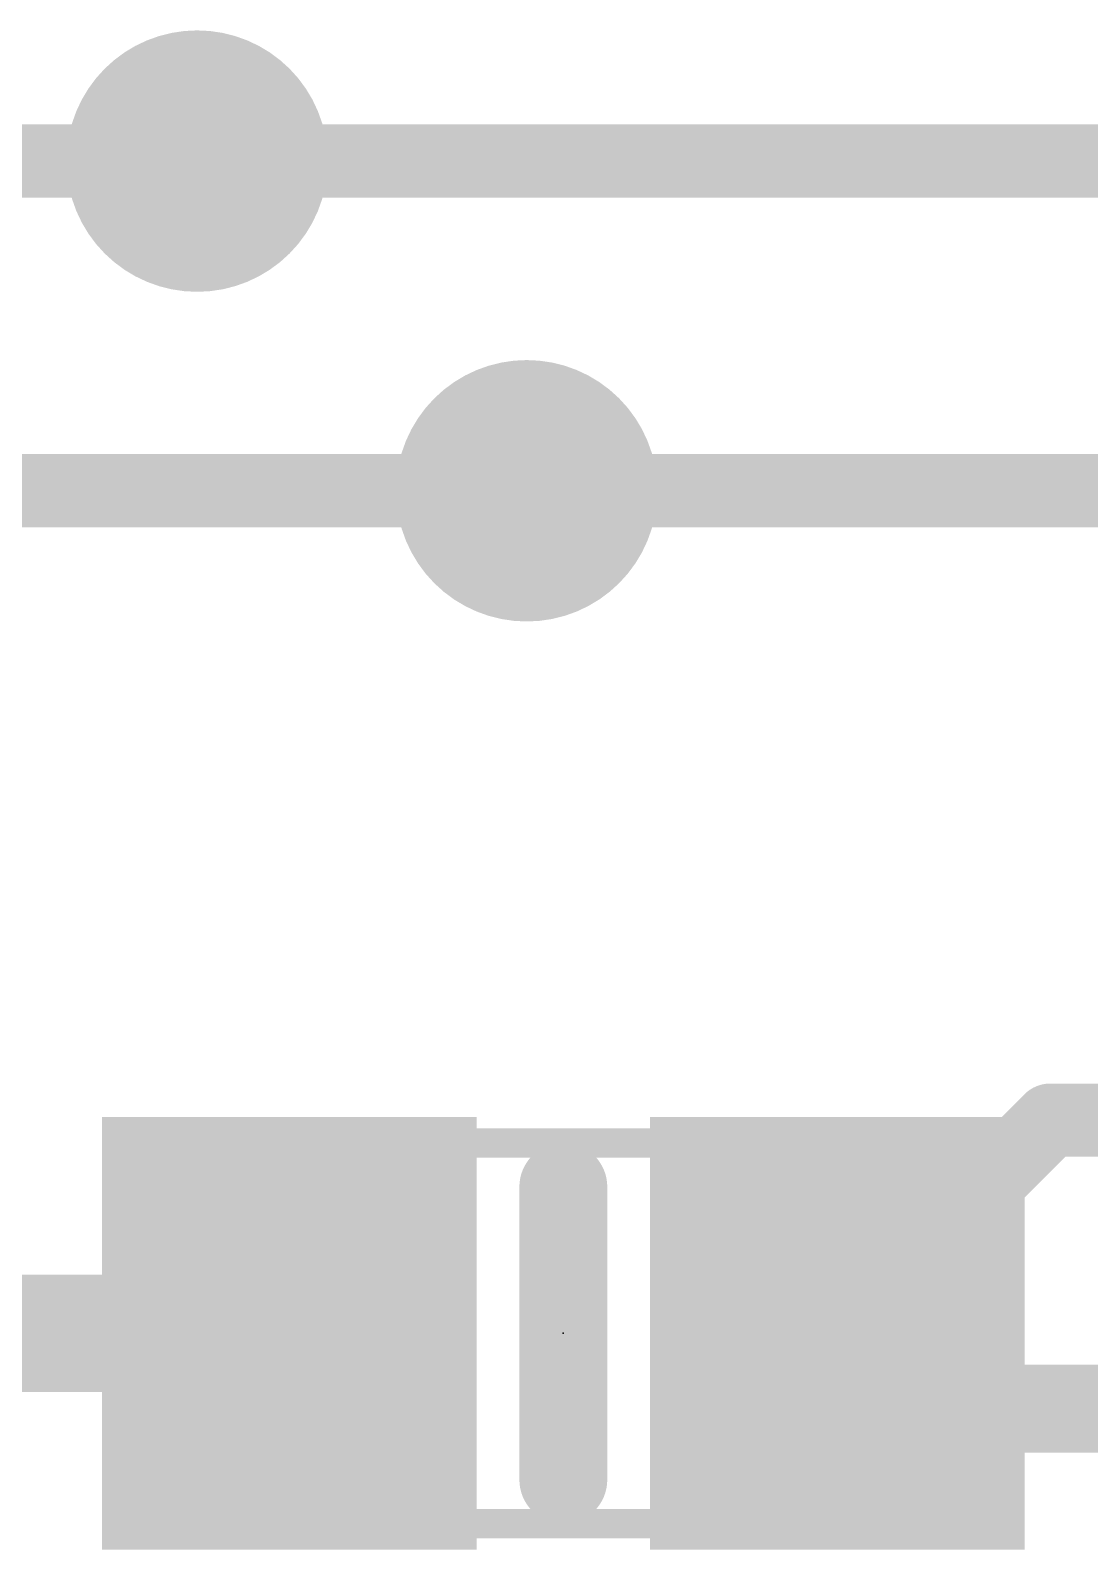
# Model space of a CAD drawing. Extents: x -18.9 to 56.5, y -5.3 to 63.2.
# Drawn here: x 9.33 to 13, y 20.71 to 25.98 of the extents above; entities that cross this region are included whole.
import ezdxf

# ---------------------------------------------------------------- set-up
doc = ezdxf.new("R2010")
doc.units = 0
for name, color, linetype in [('1', 12, 'CONTINUOUS'), ('16', 132, 'CONTINUOUS'), ('18', 110, 'CONTINUOUS'), ('21', 40, 'CONTINUOUS'), ('23', 53, 'CONTINUOUS'), ('51', 253, 'CONTINUOUS')]:
    doc.layers.add(name, color=color, linetype=linetype)

# ---------------------------------------------------------------- blocks, each defined once
blk = doc.blocks.new('RECT')
blk.add_solid([(-0.5, -0.5), (0.5, -0.5), (-0.5, 0.5), (0.5, 0.5)])
blk = doc.blocks.new('ROUNDV')
at = {"const_width": 0.5}
blk.add_lwpolyline([(0, -0.25, 1), (0, 0.25, 1), (0, -0.25)], format="xyb", dxfattribs=at)

msp = doc.modelspace()

# ---------------------------------------------------------------- linework, layer by layer
at = {"layer": '1'}
for points, const_width in [([(7.239, 25.527), (9.906, 25.527)], 0.254), ([(6.985, 24.384), (11.049, 24.384)], 0.254), ([(12.865, 22.202), (12.126, 21.463)], 0.254), ([(13.956, 22.202), (12.865, 22.202)], 0.254), ([(8.636, 21.463), (10.226, 21.463)], 0.4064), ([(12.126, 21.202), (12.126, 21.463)], 0.3048), ([(13.956, 21.202), (12.126, 21.202)], 0.3048)]:
    msp.add_lwpolyline(points, dxfattribs=dict(at, const_width=const_width))
for points, const_width in [([(9.906, 25.4635, 1), (9.906, 25.5905)], 0.127), ([(11.049, 24.3205, 1), (11.049, 24.4475)], 0.127), ([(12.865, 22.2655, 1), (12.865, 22.1385)], 0.127), ([(12.9099, 22.1571, 1), (12.8201, 22.2469)], 0.127), ([(10.226, 21.3614, 1), (10.226, 21.5646)], 0.2032), ([(12.2022, 21.463, 1), (12.0498, 21.463)], 0.1524), ([(12.0811, 21.5079, 1), (12.1709, 21.4181)], 0.127), ([(12.126, 21.2782, 1), (12.126, 21.1258)], 0.1524), ([(12.0498, 21.202, 1), (12.2022, 21.202)], 0.1524)]:
    msp.add_lwpolyline(points, format="xyb", dxfattribs=dict(at, const_width=const_width))
at = {"layer": '16', "const_width": 0.254}
for points in [[(9.906, 25.527), (16.764, 25.527)], [(11.049, 24.384), (16.002, 24.384)]]:
    msp.add_lwpolyline(points, dxfattribs=at)
at = {"layer": '16', "const_width": 0.127}
for points in [[(9.906, 25.5905, 1), (9.906, 25.4635)], [(11.049, 24.4475, 1), (11.049, 24.3205)]]:
    msp.add_lwpolyline(points, format="xyb", dxfattribs=at)
at = {"layer": '21', "const_width": 0.3048}
msp.add_lwpolyline([(11.176, 21.971), (11.176, 20.955)], dxfattribs=at)
at = {"layer": '21', "const_width": 0.1524}
for points in [[(11.2522, 21.971, 1), (11.0998, 21.971)], [(11.0998, 20.955, 1), (11.2522, 20.955)]]:
    msp.add_lwpolyline(points, format="xyb", dxfattribs=at)
at = {"layer": '23'}
msp.add_point((11.176, 21.463), dxfattribs=at)
at = {"layer": '51', "const_width": 0.1016}
for points in [[(10.795, 22.123), (11.557, 22.123)], [(10.82, 20.803), (11.557, 20.803)]]:
    msp.add_lwpolyline(points, dxfattribs=at)
at = {"layer": '51', "const_width": 0.0508}
for points in [[(10.795, 22.1484, 1), (10.795, 22.0976)], [(11.557, 22.0976, 1), (11.557, 22.1484)], [(10.82, 20.8284, 1), (10.82, 20.7776)], [(11.557, 20.7776, 1), (11.557, 20.8284)]]:
    msp.add_lwpolyline(points, format="xyb", dxfattribs=at)

# ---------------------------------------------------------------- block references
at = {"layer": '1', "xscale": 1.3, "yscale": 1.5}
for p in [(10.226, 21.463), (12.126, 21.463)]:
    msp.add_blockref('RECT', p, dxfattribs=at)
at = {"layer": '18', "xscale": 0.9064, "yscale": 0.9064}
for p in [(9.906, 25.527), (9.906, 25.527), (11.049, 24.384), (11.049, 24.384)]:
    msp.add_blockref('ROUNDV', p, dxfattribs=at)
at = {"layer": '51', "xscale": 0.7501, "yscale": 1.4501}
for p in [(10.4588, 21.4642), (11.9067, 21.4642)]:
    msp.add_blockref('RECT', p, dxfattribs=at)

doc.saveas('drawing.dxf')
